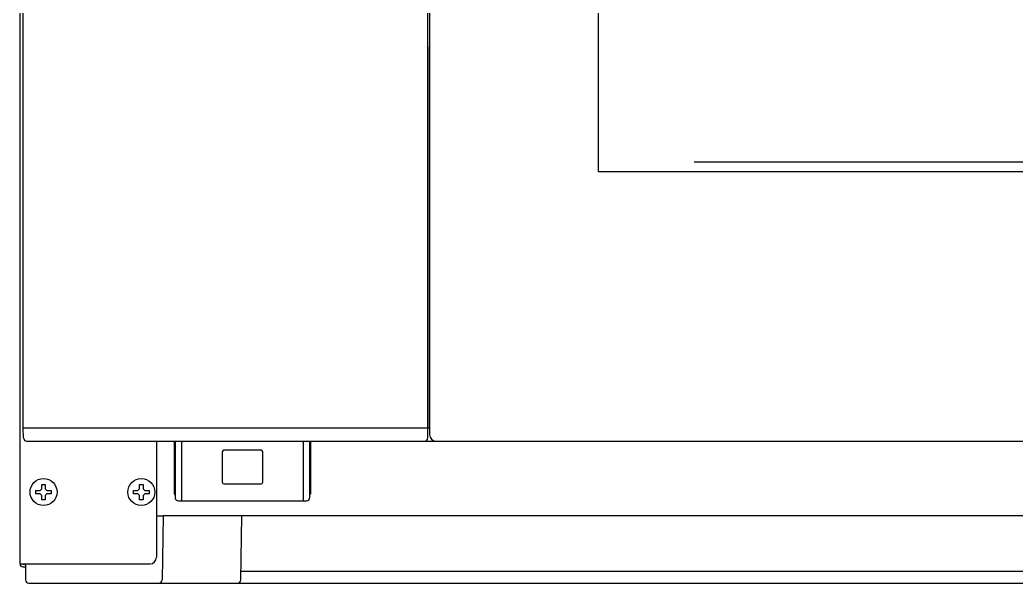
# Model space of a CAD drawing. Header units: millimetres. Extents: x -10733 to -5990, y 4258 to 7122.
# Drawn here: x -7986 to -7690.6, y 5611.4 to 5778.5 of the extents above; entities that cross this region are included whole.
import ezdxf

# ---------------------------------------------------------------- set-up
doc = ezdxf.new("R2010")
doc.units = ezdxf.units.MM
doc.header["$LTSCALE"] = 346.5
doc.layers.get('0').update_dxf_attribs({"linetype": 'CONTINUOUS'})

msp = doc.modelspace()

# ---------------------------------------------------------------- linework, layer by layer
at = {"color": 7, "linetype": 'Continuous'}
for p, q in [((-7986.04, 6092.8), (-7986.04, 5617.1)), ((-7985.04, 5657.5), (-7985.04, 6088.5)), ((-7865.04, 5657.5), (-7865.04, 6034.5)), ((-7864.54, 6034.5), (-7864.54, 5655.5)), ((-7814.54, 6012.5), (-7814.54, 5733.5)), ((-7865.04, 5770.5), (-7865.04, 5657.5)), ((-7814.54, 5733.5), (-7557.54, 5733.5)), ((-7984.99, 5654.48), (-7985.04, 5657.5)), ((-7985.04, 5657.5), (-7983.04, 5657.5)), ((-7985.04, 5657.5), (-7865.04, 5657.5)), ((-7865.09, 5654.48), (-7865.04, 5657.5)), ((-7865.04, 5657.5), (-7864.54, 5657.5)), ((-7983.99, 5653.5), (-7388.09, 5653.5)), ((-7945.54, 5653.5), (-7945.54, 5619.1)), ((-7940.19, 5637.85), (-7940.19, 5653.5)), ((-7940.19, 5637.85), (-7940.19, 5653.5)), ((-7940.04, 5653.5), (-7940.04, 5636.8)), ((-7938.04, 5636.05), (-7938.04, 5653.2)), ((-7902.04, 5653.2), (-7902.04, 5636.05)), ((-7900.04, 5636.8), (-7900.04, 5653.5)), ((-7899.89, 5653.5), (-7899.89, 5637.85)), ((-7899.89, 5653.5), (-7899.89, 5637.85)), ((-7926.04, 5650.3), (-7926.04, 5641.3)), ((-7914.54, 5650.8), (-7925.54, 5650.8)), ((-7914.04, 5641.3), (-7914.04, 5650.3)), ((-7900.04, 5650.8), (-7899.89, 5650.8)), ((-7979.54, 5639.4), (-7979.54, 5640.7)), ((-7979.54, 5640.7), (-7978.54, 5640.7)), ((-7978.54, 5640.7), (-7978.54, 5639.4)), ((-7950.54, 5639.4), (-7950.54, 5640.7)), ((-7950.54, 5640.7), (-7949.54, 5640.7)), ((-7949.54, 5640.7), (-7949.54, 5639.4)), ((-7925.54, 5640.8), (-7914.54, 5640.8)), ((-7900.04, 5640.8), (-7899.89, 5640.8)), ((-7981.34, 5637.9), (-7981.34, 5638.9)), ((-7981.34, 5638.9), (-7980.04, 5638.9)), ((-7980.04, 5637.9), (-7981.34, 5637.9)), ((-7980.04, 5638.9), (-7979.54, 5639.4)), ((-7979.54, 5637.4), (-7980.04, 5637.9)), ((-7979.54, 5636.1), (-7979.54, 5637.4)), ((-7978.54, 5639.4), (-7978.04, 5638.9)), ((-7978.04, 5637.9), (-7978.54, 5637.4)), ((-7978.54, 5637.4), (-7978.54, 5636.1)), ((-7978.04, 5638.9), (-7976.74, 5638.9)), ((-7976.74, 5637.9), (-7978.04, 5637.9)), ((-7976.74, 5638.9), (-7976.74, 5637.9)), ((-7952.34, 5637.9), (-7952.34, 5638.9)), ((-7952.34, 5638.9), (-7951.04, 5638.9)), ((-7951.04, 5637.9), (-7952.34, 5637.9)), ((-7951.04, 5638.9), (-7950.54, 5639.4)), ((-7950.54, 5637.4), (-7951.04, 5637.9)), ((-7950.54, 5636.1), (-7950.54, 5637.4)), ((-7949.54, 5639.4), (-7949.04, 5638.9)), ((-7949.04, 5637.9), (-7949.54, 5637.4)), ((-7949.54, 5637.4), (-7949.54, 5636.1)), ((-7949.04, 5638.9), (-7947.74, 5638.9)), ((-7947.74, 5637.9), (-7949.04, 5637.9)), ((-7947.74, 5638.9), (-7947.74, 5637.9)), ((-7978.54, 5636.1), (-7979.54, 5636.1)), ((-7949.54, 5636.1), (-7950.54, 5636.1)), ((-7939.04, 5635.8), (-7901.04, 5635.8)), ((-7945.54, 5631.4), (-7943.54, 5631.4)), ((-7943.54, 5631.4), (-7943.87, 5612.38)), ((-7428.54, 5631.4), (-7943.54, 5631.4)), ((-7920.52, 5612.38), (-7920.19, 5631.4)), ((-7986.04, 5617.1), (-7947.54, 5617.1)), ((-7985.14, 5617), (-7984.42, 5617)), ((-7985.14, 5616.2), (-7984.41, 5616.2)), ((-7984.42, 5617.1), (-7984.38, 5612.39)), ((-7451.6, 5614.8), (-7920.48, 5614.8)), ((-7983.38, 5611.4), (-7921.52, 5611.4))]:
    msp.add_line(p, q, dxfattribs=at)
at = {"color": 2, "linetype": 'Continuous'}
msp.add_line((-7786.04, 5736.4), (-7586.04, 5736.4), dxfattribs=at)
msp.add_line((-7921.52, 5611.4), (-7450.56, 5611.4))
at = {"color": 7, "linetype": 'Continuous'}
for centre in [(-7979.04, 5638.4), (-7950.04, 5638.4)]:
    msp.add_circle(centre, 4, dxfattribs=at)
for centre, radius, start, end in [((-7983.99, 5654.5), 1, 181, 270), ((-7866.09, 5654.5), 1, 270, 359), ((-7862.54, 5655.5), 2, 180, 270), ((-7937.44, 5653.2), 0.6, 149.6683, 180), ((-7902.64, 5653.2), 0.6, 0, 30.3317), ((-7925.54, 5650.3), 0.5, 90, 180), ((-7914.54, 5650.3), 0.5, 0, 90), ((-7925.54, 5641.3), 0.5, 180, 270), ((-7914.54, 5641.3), 0.5, 270, 0), ((-7939.89, 5637.85), 0.3, 180, 239.9959), ((-7939.89, 5637.85), 0.3, 180, 240), ((-7939.04, 5636.8), 1, 180, 270), ((-7901.04, 5636.8), 1, 270, 0), ((-7900.19, 5637.85), 0.3, 300.0041, 0), ((-7900.19, 5637.85), 0.3, 300, 360), ((-7938.29, 5636.05), 0.25, 270, 0), ((-7901.79, 5636.05), 0.25, 180, 270), ((-7947.54, 5619.1), 2, 270, 0), ((-7985.14, 5617.1), 0.9, 180, 270), ((-7985.14, 5617.1), 0.1, 180, 270), ((-7983.38, 5612.4), 1, 180.5, 270), ((-7944.87, 5612.4), 1, 270, 359), ((-7921.52, 5612.4), 1, 270, 359)]:
    msp.add_arc(centre, radius, start, end, dxfattribs=at)
msp.add_ellipse((-7940.29, 5637.93), major_axis=(-0.25, 0), ratio=0.176327, start_param=3.141593, end_param=4.298887, dxfattribs=at)

doc.saveas('drawing.dxf')
